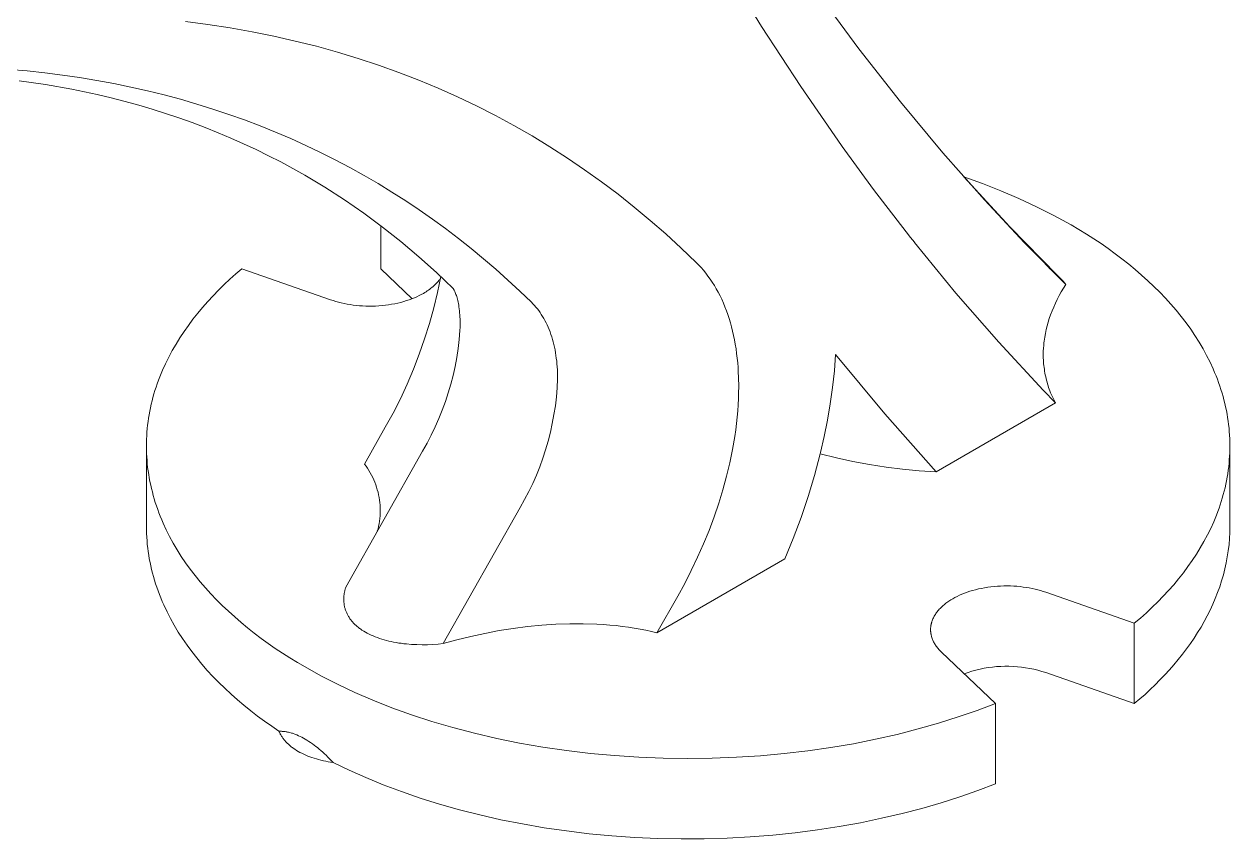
# Model space of a CAD drawing. Header units: millimetres. Extents: x -209 to 4251, y 50 to 3279.
# Drawn here: x 3830.9 to 3946, y 792.3 to 870.1 of the extents above; entities that cross this region are included whole.
import ezdxf

# ---------------------------------------------------------------- set-up
doc = ezdxf.new("R2010")
doc.units = ezdxf.units.MM
doc.layers.add('ZANO_R', color=7, linetype='Continuous', lineweight=0)

msp = doc.modelspace()

# ---------------------------------------------------------------- linework, layer by layer
at = {"layer": 'ZANO_R'}
for p, q in [((3897.7, 875.76), (3901.27, 869.9)), ((3910.56, 867.76), (3906.71, 873)), ((3848.41, 870.08), (3846.27, 870.35)), ((3850.53, 869.75), (3848.41, 870.08)), ((3852.62, 869.38), (3850.53, 869.75)), ((3854.69, 868.97), (3852.62, 869.38)), ((3901.27, 869.9), (3905.01, 864.15)), ((3856.74, 868.5), (3854.69, 868.97)), ((3858.77, 868), (3856.74, 868.5)), ((3860.77, 867.44), (3858.77, 868)), ((3862.75, 866.84), (3860.77, 867.44)), ((3914.53, 862.69), (3910.56, 867.76)), ((3829.47, 865.79), (3831.16, 865.64)), ((3864.7, 866.19), (3862.75, 866.84)), ((3866.63, 865.5), (3864.7, 866.19)), ((3832.91, 864.34), (3830.39, 864.7)), ((3831.16, 865.64), (3832.84, 865.46)), ((3832.84, 865.46), (3834.51, 865.25)), ((3834.51, 865.25), (3836.16, 865)), ((3836.16, 865), (3837.81, 864.73)), ((3837.81, 864.73), (3839.43, 864.43)), ((3868.53, 864.76), (3866.63, 865.5)), ((3870.4, 863.98), (3868.53, 864.76)), ((3835.4, 863.9), (3832.91, 864.34)), ((3837.84, 863.38), (3835.4, 863.9)), ((3839.43, 864.43), (3841.05, 864.1)), ((3841.05, 864.1), (3842.64, 863.74)), ((3842.64, 863.74), (3844.23, 863.35)), ((3872.25, 863.15), (3870.4, 863.98)), ((3905.01, 864.15), (3908.91, 858.5)), ((3839.17, 863.06), (3837.84, 863.38)), ((3840.49, 862.73), (3839.17, 863.06)), ((3841.8, 862.37), (3840.49, 862.73)), ((3843.09, 861.98), (3841.8, 862.37)), ((3844.23, 863.35), (3845.79, 862.93)), ((3845.79, 862.93), (3847.35, 862.48)), ((3847.35, 862.48), (3848.88, 862)), ((3874.06, 862.29), (3872.25, 863.15)), ((3918.59, 857.8), (3914.53, 862.69)), ((3844.37, 861.58), (3843.09, 861.98)), ((3845.64, 861.15), (3844.37, 861.58)), ((3848.88, 862), (3850.4, 861.49)), ((3850.4, 861.49), (3851.91, 860.96)), ((3875.85, 861.38), (3874.06, 862.29)), ((3877.62, 860.42), (3875.85, 861.38)), ((3846.9, 860.7), (3845.64, 861.15)), ((3848.14, 860.23), (3846.9, 860.7)), ((3849.38, 859.74), (3848.14, 860.23)), ((3851.91, 860.96), (3853.39, 860.39)), ((3853.39, 860.39), (3854.86, 859.8)), ((3879.35, 859.43), (3877.62, 860.42)), ((3850.6, 859.22), (3849.38, 859.74)), ((3851.81, 858.68), (3850.6, 859.22)), ((3854.86, 859.8), (3856.32, 859.18)), ((3856.32, 859.18), (3857.75, 858.53)), ((3881.05, 858.39), (3879.35, 859.43)), ((3853, 858.12), (3851.81, 858.68)), ((3854.18, 857.54), (3853, 858.12)), ((3857.75, 858.53), (3859.17, 857.85)), ((3859.17, 857.85), (3860.57, 857.15)), ((3882.73, 857.32), (3881.05, 858.39)), ((3908.91, 858.5), (3908.96, 858.43)), ((3908.96, 858.43), (3911.97, 854.32)), ((3918.59, 857.8), (3918.82, 857.53)), ((3855.36, 856.94), (3854.18, 857.54)), ((3856.51, 856.31), (3855.36, 856.94)), ((3860.57, 857.15), (3861.95, 856.42)), ((3884.37, 856.2), (3882.73, 857.32)), ((3922.54, 853.33), (3918.82, 857.53)), ((3857.66, 855.67), (3856.51, 856.31)), ((3859.57, 854.52), (3857.66, 855.67)), ((3861.95, 856.42), (3863.31, 855.66)), ((3863.31, 855.66), (3864.66, 854.87)), ((3885.99, 855.05), (3884.37, 856.2)), ((3922.35, 854.88), (3920.59, 855.51)), ((3920.59, 855.51), (3924.97, 850.73)), ((3861.45, 853.31), (3859.57, 854.52)), ((3864.66, 854.87), (3865.98, 854.06)), ((3887.57, 853.86), (3885.99, 855.05)), ((3911.97, 854.32), (3915.07, 850.28)), ((3924.1, 854.2), (3922.35, 854.88)), ((3863.29, 852.04), (3861.45, 853.31)), ((3865.98, 854.06), (3867.29, 853.23)), ((3867.29, 853.23), (3868.58, 852.37)), ((3889.12, 852.63), (3887.57, 853.86)), ((3926.37, 849.23), (3922.54, 853.33)), ((3925.82, 853.46), (3924.1, 854.2)), ((3927.52, 852.67), (3925.82, 853.46)), ((3865.09, 850.71), (3863.29, 852.04)), ((3868.58, 852.37), (3869.85, 851.48)), ((3890.64, 851.36), (3889.12, 852.63)), ((3929.19, 851.82), (3927.52, 852.67)), ((3864.93, 850.83), (3864.93, 846.72)), ((3869.85, 851.48), (3871.1, 850.57)), ((3892.13, 850.06), (3890.64, 851.36)), ((3930.83, 850.92), (3929.19, 851.82)), ((3931.56, 850.49), (3930.83, 850.92)), ((3866.84, 849.33), (3865.09, 850.71)), ((3871.1, 850.57), (3872.33, 849.64)), ((3893.59, 848.72), (3892.13, 850.06)), ((3915.07, 850.28), (3915.5, 849.73)), ((3915.5, 849.73), (3915.86, 849.28)), ((3924.97, 850.73), (3929.51, 846.11)), ((3932.28, 850.05), (3931.56, 850.49)), ((3932.98, 849.6), (3932.28, 850.05)), ((3868.55, 847.89), (3866.84, 849.33)), ((3872.33, 849.64), (3873.54, 848.68)), ((3873.54, 848.68), (3874.73, 847.7)), ((3895.02, 847.35), (3893.59, 848.72)), ((3915.86, 849.28), (3915.88, 849.25)), ((3915.88, 849.25), (3919.83, 844.42)), ((3930.31, 845.24), (3926.37, 849.23)), ((3933.68, 849.14), (3932.98, 849.6)), ((3934.36, 848.67), (3933.68, 849.14)), ((3935.03, 848.18), (3934.36, 848.67)), ((3870.22, 846.39), (3868.55, 847.89)), ((3874.73, 847.7), (3875.9, 846.69)), ((3895.26, 847.11), (3895.02, 847.35)), ((3935.68, 847.69), (3935.03, 848.18)), ((3936.32, 847.18), (3935.68, 847.69)), ((3851.07, 846.24), (3850.51, 845.73)), ((3851.65, 846.74), (3851.07, 846.24)), ((3860.11, 843.77), (3851.65, 846.74)), ((3867.91, 843.88), (3864.93, 846.72)), ((3871.83, 844.85), (3870.22, 846.39)), ((3875.9, 846.69), (3877.05, 845.66)), ((3895.49, 846.86), (3895.26, 847.11)), ((3895.72, 846.6), (3895.49, 846.86)), ((3895.94, 846.32), (3895.72, 846.6)), ((3896.15, 846.04), (3895.94, 846.32)), ((3928.73, 846.81), (3929.08, 846.51)), ((3929.08, 846.51), (3929.41, 846.2)), ((3936.95, 846.66), (3936.32, 847.18)), ((3937.56, 846.14), (3936.95, 846.66)), ((3849.95, 845.22), (3849.42, 844.69)), ((3850.51, 845.73), (3849.95, 845.22)), ((3869.91, 845.04), (3869.8, 844.95)), ((3870.01, 845.13), (3869.91, 845.04)), ((3870.11, 845.23), (3870.01, 845.13)), ((3870.2, 845.32), (3870.11, 845.23)), ((3870.29, 845.42), (3870.2, 845.32)), ((3870.38, 845.52), (3870.29, 845.42)), ((3870.33, 844.48), (3870.64, 845.99)), ((3870.46, 845.62), (3870.38, 845.52)), ((3870.5, 845.67), (3870.46, 845.62)), ((3870.54, 845.72), (3870.5, 845.67)), ((3870.58, 845.77), (3870.54, 845.72)), ((3870.61, 845.83), (3870.58, 845.77)), ((3877.05, 845.66), (3878.19, 844.61)), ((3896.36, 845.75), (3896.15, 846.04)), ((3896.56, 845.45), (3896.36, 845.75)), ((3896.76, 845.14), (3896.56, 845.45)), ((3896.94, 844.83), (3896.76, 845.14)), ((3929.51, 846.11), (3929.79, 845.83)), ((3929.79, 845.83), (3930.05, 845.54)), ((3930.05, 845.54), (3930.31, 845.24)), ((3930.31, 845.24), (3930.09, 844.89)), ((3938.16, 845.6), (3937.56, 846.14)), ((3938.73, 845.05), (3938.16, 845.6)), ((3939.29, 844.49), (3938.73, 845.05)), ((3848.9, 844.15), (3848.39, 843.61)), ((3849.42, 844.69), (3848.9, 844.15)), ((3868.12, 843.96), (3867.87, 843.87)), ((3868.35, 844.06), (3868.12, 843.96)), ((3868.57, 844.17), (3868.35, 844.06)), ((3868.78, 844.28), (3868.57, 844.17)), ((3868.99, 844.39), (3868.78, 844.28)), ((3869.11, 844.47), (3868.99, 844.39)), ((3869.23, 844.54), (3869.11, 844.47)), ((3869.35, 844.62), (3869.23, 844.54)), ((3869.47, 844.7), (3869.35, 844.62)), ((3869.58, 844.78), (3869.47, 844.7)), ((3869.7, 844.87), (3869.58, 844.78)), ((3869.8, 844.95), (3869.7, 844.87)), ((3869.97, 842.99), (3870.33, 844.48)), ((3871.83, 844.84), (3871.83, 844.86)), ((3871.85, 844.82), (3871.83, 844.84)), ((3871.86, 844.8), (3871.85, 844.82)), ((3871.88, 844.77), (3871.86, 844.8)), ((3871.9, 844.73), (3871.88, 844.77)), ((3871.93, 844.68), (3871.9, 844.73)), ((3871.96, 844.62), (3871.93, 844.68)), ((3871.99, 844.55), (3871.96, 844.62)), ((3872.02, 844.48), (3871.99, 844.55)), ((3872.06, 844.39), (3872.02, 844.48)), ((3872.09, 844.29), (3872.06, 844.39)), ((3872.13, 844.19), (3872.09, 844.29)), ((3872.16, 844.08), (3872.13, 844.19)), ((3872.2, 843.96), (3872.16, 844.08)), ((3872.23, 843.84), (3872.2, 843.96)), ((3878.19, 844.61), (3879.3, 843.54)), ((3897.12, 844.5), (3896.94, 844.83)), ((3897.3, 844.16), (3897.12, 844.5)), ((3897.46, 843.82), (3897.3, 844.16)), ((3919.83, 844.42), (3923.92, 839.71)), ((3929.69, 844.17), (3929.5, 843.81)), ((3929.88, 844.54), (3929.69, 844.17)), ((3930.09, 844.89), (3929.88, 844.54)), ((3939.83, 843.93), (3939.29, 844.49)), ((3940.35, 843.35), (3939.83, 843.93)), ((3847.9, 843.05), (3847.43, 842.48)), ((3848.39, 843.61), (3847.9, 843.05)), ((3860.35, 843.69), (3860.11, 843.77)), ((3860.61, 843.62), (3860.35, 843.69)), ((3860.87, 843.54), (3860.61, 843.62)), ((3861.13, 843.48), (3860.87, 843.54)), ((3861.41, 843.42), (3861.13, 843.48)), ((3861.69, 843.36), (3861.41, 843.42)), ((3861.98, 843.31), (3861.69, 843.36)), ((3862.27, 843.27), (3861.98, 843.31)), ((3862.57, 843.24), (3862.27, 843.27)), ((3862.87, 843.21), (3862.57, 843.24)), ((3863.18, 843.19), (3862.87, 843.21)), ((3863.49, 843.17), (3863.18, 843.19)), ((3863.8, 843.17), (3863.49, 843.17)), ((3864.11, 843.17), (3863.8, 843.17)), ((3864.42, 843.18), (3864.11, 843.17)), ((3864.73, 843.2), (3864.42, 843.18)), ((3865.04, 843.22), (3864.73, 843.2)), ((3865.35, 843.26), (3865.04, 843.22)), ((3865.65, 843.3), (3865.35, 843.26)), ((3865.95, 843.34), (3865.65, 843.3)), ((3866.25, 843.4), (3865.95, 843.34)), ((3866.54, 843.46), (3866.25, 843.4)), ((3866.82, 843.53), (3866.54, 843.46)), ((3867.1, 843.61), (3866.82, 843.53)), ((3867.36, 843.69), (3867.1, 843.61)), ((3867.62, 843.77), (3867.36, 843.69)), ((3867.87, 843.87), (3867.62, 843.77)), ((3869.56, 841.5), (3869.97, 842.99)), ((3872.26, 843.7), (3872.23, 843.84)), ((3872.29, 843.56), (3872.26, 843.7)), ((3872.32, 843.41), (3872.29, 843.56)), ((3872.35, 843.25), (3872.32, 843.41)), ((3872.37, 843.09), (3872.35, 843.25)), ((3872.4, 842.91), (3872.37, 843.09)), ((3872.42, 842.73), (3872.4, 842.91)), ((3879.3, 843.54), (3879.44, 843.39)), ((3879.44, 843.39), (3879.59, 843.24)), ((3879.59, 843.24), (3879.73, 843.08)), ((3879.73, 843.08), (3879.86, 842.91)), ((3879.86, 842.91), (3879.99, 842.74)), ((3879.99, 842.74), (3880.12, 842.56)), ((3897.62, 843.46), (3897.46, 843.82)), ((3897.77, 843.1), (3897.62, 843.46)), ((3897.91, 842.73), (3897.77, 843.1)), ((3898.04, 842.36), (3897.91, 842.73)), ((3929.16, 843.08), (3929, 842.71)), ((3929.32, 843.45), (3929.16, 843.08)), ((3929.5, 843.81), (3929.32, 843.45)), ((3940.85, 842.77), (3940.35, 843.35)), ((3941.34, 842.17), (3940.85, 842.77)), ((3846.98, 841.91), (3846.54, 841.33)), ((3847.43, 842.48), (3846.98, 841.91)), ((3872.44, 842.54), (3872.42, 842.73)), ((3872.45, 842.34), (3872.44, 842.54)), ((3872.47, 842.14), (3872.45, 842.34)), ((3872.48, 841.93), (3872.47, 842.14)), ((3872.48, 841.71), (3872.48, 841.93)), ((3872.48, 841.48), (3872.48, 841.71)), ((3880.12, 842.56), (3880.24, 842.37)), ((3880.24, 842.37), (3880.36, 842.18)), ((3880.36, 842.18), (3880.48, 841.99)), ((3880.48, 841.99), (3880.59, 841.79)), ((3880.59, 841.79), (3880.7, 841.58)), ((3880.7, 841.58), (3880.8, 841.37)), ((3898.17, 841.97), (3898.04, 842.36)), ((3898.29, 841.58), (3898.17, 841.97)), ((3928.63, 841.63), (3928.53, 841.27)), ((3928.74, 841.98), (3928.63, 841.63)), ((3928.86, 842.33), (3928.74, 841.98)), ((3929, 842.71), (3928.86, 842.33)), ((3941.8, 841.57), (3941.34, 842.17)), ((3846.13, 840.74), (3845.73, 840.14)), ((3846.54, 841.33), (3846.13, 840.74)), ((3869.1, 840.03), (3869.56, 841.5)), ((3872.39, 839.98), (3872.47, 840.84)), ((3872.47, 840.84), (3872.48, 841.16)), ((3872.48, 841.16), (3872.48, 841.48)), ((3880.8, 841.37), (3880.89, 841.15)), ((3880.89, 841.15), (3880.99, 840.93)), ((3880.99, 840.93), (3881.07, 840.7)), ((3881.07, 840.7), (3881.16, 840.47)), ((3881.16, 840.47), (3881.23, 840.23)), ((3898.4, 841.18), (3898.29, 841.58)), ((3898.5, 840.77), (3898.4, 841.18)), ((3898.6, 840.36), (3898.5, 840.77)), ((3928.37, 840.56), (3928.3, 840.19)), ((3928.44, 840.92), (3928.37, 840.56)), ((3928.53, 841.27), (3928.44, 840.92)), ((3942.24, 840.96), (3941.8, 841.57)), ((3942.65, 840.35), (3942.24, 840.96)), ((3845.36, 839.53), (3845, 838.92)), ((3845.73, 840.14), (3845.36, 839.53)), ((3868.59, 838.58), (3869.1, 840.03)), ((3872.29, 839.11), (3872.39, 839.98)), ((3881.23, 840.23), (3881.31, 839.99)), ((3881.31, 839.99), (3881.37, 839.75)), ((3881.37, 839.75), (3881.44, 839.5)), ((3881.44, 839.5), (3881.49, 839.24)), ((3898.68, 839.94), (3898.6, 840.36)), ((3898.76, 839.52), (3898.68, 839.94)), ((3898.83, 839.09), (3898.76, 839.52)), ((3923.92, 839.71), (3928.16, 835.13)), ((3928.21, 839.46), (3928.18, 839.1)), ((3928.23, 839.65), (3928.21, 839.46)), ((3928.25, 839.83), (3928.23, 839.65)), ((3928.3, 840.19), (3928.25, 839.83)), ((3943.05, 839.72), (3942.65, 840.35)), ((3943.42, 839.09), (3943.05, 839.72)), ((3844.67, 838.3), (3844.36, 837.67)), ((3845, 838.92), (3844.67, 838.3)), ((3868.03, 837.14), (3868.59, 838.58)), ((3872, 837.4), (3872.16, 838.25)), ((3872.16, 838.25), (3872.29, 839.11)), ((3881.49, 839.24), (3881.55, 838.99)), ((3881.55, 838.99), (3881.59, 838.72)), ((3881.59, 838.72), (3881.64, 838.46)), ((3881.64, 838.46), (3881.67, 838.19)), ((3881.67, 838.19), (3881.71, 837.92)), ((3898.89, 838.65), (3898.83, 839.09)), ((3898.94, 838.21), (3898.89, 838.65)), ((3898.99, 837.76), (3898.94, 838.21)), ((3908.33, 838.56), (3908.22, 836.98)), ((3913.04, 832.87), (3908.33, 838.56)), ((3928.18, 839.1), (3928.17, 838.92)), ((3928.17, 838.92), (3928.17, 838.74)), ((3928.17, 838.74), (3928.17, 838.56)), ((3928.17, 838.56), (3928.17, 838.39)), ((3928.17, 838.39), (3928.17, 838.21)), ((3928.17, 838.21), (3928.18, 838.03)), ((3943.76, 838.46), (3943.42, 839.09)), ((3944.09, 837.81), (3943.76, 838.46)), ((3844.07, 837.04), (3843.81, 836.4)), ((3844.36, 837.67), (3844.07, 837.04)), ((3867.43, 835.72), (3868.03, 837.14)), ((3871.81, 836.55), (3872, 837.4)), ((3881.71, 837.92), (3881.73, 837.64)), ((3881.73, 837.64), (3881.76, 837.37)), ((3881.76, 837.37), (3881.77, 837.09)), ((3881.77, 837.09), (3881.79, 836.8)), ((3899.02, 837.31), (3898.99, 837.76)), ((3899.05, 836.85), (3899.02, 837.31)), ((3908.22, 836.98), (3908.05, 835.4)), ((3928.18, 838.03), (3928.19, 837.85)), ((3928.19, 837.85), (3928.2, 837.67)), ((3928.2, 837.67), (3928.22, 837.49)), ((3928.22, 837.49), (3928.24, 837.31)), ((3928.24, 837.31), (3928.27, 837.13)), ((3928.27, 837.13), (3928.29, 836.95)), ((3944.39, 837.17), (3944.09, 837.81)), ((3944.53, 836.84), (3944.39, 837.17)), ((3843.69, 836.08), (3843.57, 835.75)), ((3843.81, 836.4), (3843.69, 836.08)), ((3871.59, 835.71), (3871.81, 836.55)), ((3881.8, 836.23), (3881.75, 835.37)), ((3881.79, 836.8), (3881.8, 836.23)), ((3899.07, 836.39), (3899.05, 836.85)), ((3899.09, 835.46), (3899.07, 836.39)), ((3928.29, 836.95), (3928.33, 836.77)), ((3928.33, 836.77), (3928.36, 836.6)), ((3928.36, 836.6), (3928.4, 836.42)), ((3928.4, 836.42), (3928.44, 836.25)), ((3928.44, 836.25), (3928.48, 836.08)), ((3928.48, 836.08), (3928.53, 835.9)), ((3928.53, 835.9), (3928.58, 835.73)), ((3944.66, 836.51), (3944.53, 836.84)), ((3944.79, 836.19), (3944.66, 836.51)), ((3944.91, 835.86), (3944.79, 836.19)), ((3945.02, 835.53), (3944.91, 835.86)), ((3843.25, 834.78), (3843.16, 834.45)), ((3843.35, 835.1), (3843.25, 834.78)), ((3843.46, 835.43), (3843.35, 835.1)), ((3843.57, 835.75), (3843.46, 835.43)), ((3866.78, 834.32), (3867.43, 835.72)), ((3871.08, 834.05), (3871.35, 834.87)), ((3871.35, 834.87), (3871.59, 835.71)), ((3881.75, 835.37), (3881.68, 834.51)), ((3899.06, 834.33), (3899.08, 834.9)), ((3899.08, 834.9), (3899.09, 835.46)), ((3908.05, 835.4), (3907.83, 833.83)), ((3928.16, 835.13), (3929.32, 833.92)), ((3928.58, 835.73), (3928.63, 835.56)), ((3928.63, 835.56), (3928.68, 835.39)), ((3928.68, 835.39), (3928.74, 835.22)), ((3928.74, 835.22), (3928.8, 835.06)), ((3928.8, 835.06), (3928.87, 834.89)), ((3928.87, 834.89), (3929.01, 834.56)), ((3945.13, 835.2), (3945.02, 835.53)), ((3945.24, 834.86), (3945.13, 835.2)), ((3945.33, 834.53), (3945.24, 834.86)), ((3843, 833.79), (3842.92, 833.46)), ((3843.08, 834.12), (3843, 833.79)), ((3843.16, 834.45), (3843.08, 834.12)), ((3866.08, 832.95), (3866.78, 834.32)), ((3870.78, 833.23), (3871.08, 834.05)), ((3881.58, 833.65), (3881.45, 832.8)), ((3881.68, 834.51), (3881.58, 833.65)), ((3898.99, 833.15), (3899.03, 833.74)), ((3899.03, 833.74), (3899.06, 834.33)), ((3907.83, 833.83), (3907.57, 832.27)), ((3929.32, 833.92), (3917.93, 827.34)), ((3929.01, 834.56), (3929.16, 834.24)), ((3929.16, 834.24), (3929.32, 833.92)), ((3945.42, 834.2), (3945.33, 834.53)), ((3945.5, 833.86), (3945.42, 834.2)), ((3945.58, 833.53), (3945.5, 833.86)), ((3945.65, 833.19), (3945.58, 833.53)), ((3842.74, 832.46), (3842.69, 832.13)), ((3842.79, 832.79), (3842.74, 832.46)), ((3842.85, 833.13), (3842.79, 832.79)), ((3842.92, 833.46), (3842.85, 833.13)), ((3865.34, 831.6), (3866.08, 832.95)), ((3870.11, 831.63), (3870.46, 832.42)), ((3870.46, 832.42), (3870.78, 833.23)), ((3881.45, 832.8), (3881.29, 831.95)), ((3898.88, 831.95), (3898.94, 832.56)), ((3898.94, 832.56), (3898.99, 833.15)), ((3917.93, 827.34), (3913.04, 832.87)), ((3945.71, 832.86), (3945.65, 833.19)), ((3945.77, 832.52), (3945.71, 832.86)), ((3945.82, 832.19), (3945.77, 832.52)), ((3842.61, 831.46), (3842.58, 831.12)), ((3842.65, 831.79), (3842.61, 831.46)), ((3842.69, 832.13), (3842.65, 831.79)), ((3863.35, 828.08), (3865.34, 831.6)), ((3869.73, 830.84), (3870.11, 831.63)), ((3881.29, 831.95), (3881.11, 831.11)), ((3898.71, 830.72), (3898.8, 831.34)), ((3898.8, 831.34), (3898.88, 831.95)), ((3907.57, 832.27), (3907.26, 830.72)), ((3945.86, 831.85), (3945.82, 832.19)), ((3945.9, 831.51), (3945.86, 831.85)), ((3945.93, 831.18), (3945.9, 831.51)), ((3842.54, 830.11), (3842.53, 829.78)), ((3842.56, 830.79), (3842.54, 830.45)), ((3842.54, 830.45), (3842.54, 830.11)), ((3842.58, 831.12), (3842.56, 830.79)), ((3868.91, 829.31), (3869.33, 830.07)), ((3869.33, 830.07), (3869.73, 830.84)), ((3880.89, 830.28), (3880.65, 829.45)), ((3881.11, 831.11), (3880.89, 830.28)), ((3898.5, 829.47), (3898.71, 830.72)), ((3907.26, 830.72), (3906.9, 829.18)), ((3945.95, 830.84), (3945.93, 831.18)), ((3945.97, 830.5), (3945.95, 830.84)), ((3945.98, 830.16), (3945.97, 830.5)), ((3945.98, 829.83), (3945.98, 830.16)), ((3842.53, 829.78), (3842.54, 829.44)), ((3842.53, 822.12), (3842.53, 829.78)), ((3842.54, 829.44), (3842.55, 829.1)), ((3842.55, 829.1), (3842.56, 828.77)), ((3861.57, 816.3), (3868.91, 829.31)), ((3880.65, 829.45), (3880.38, 828.63)), ((3898.24, 828.2), (3898.5, 829.47)), ((3906.87, 829.05), (3906.33, 827)), ((3906.9, 829.18), (3906.87, 829.05)), ((3908.42, 828.66), (3906.87, 829.05)), ((3945.96, 828.82), (3945.97, 829.15)), ((3945.97, 829.15), (3945.98, 829.49)), ((3945.98, 829.49), (3945.98, 829.83)), ((3945.98, 829.8), (3945.98, 822.12)), ((3842.56, 828.77), (3842.59, 828.43)), ((3842.59, 828.43), (3842.62, 828.09)), ((3842.62, 828.09), (3842.65, 827.75)), ((3863.5, 827.88), (3863.35, 828.08)), ((3863.64, 827.67), (3863.5, 827.88)), ((3880.09, 827.82), (3879.77, 827.02)), ((3880.38, 828.63), (3880.09, 827.82)), ((3897.93, 826.92), (3898.24, 828.2)), ((3909.99, 828.32), (3908.42, 828.66)), ((3911.56, 828.03), (3909.99, 828.32)), ((3913.15, 827.78), (3911.56, 828.03)), ((3914.74, 827.59), (3913.15, 827.78)), ((3945.83, 827.48), (3945.87, 827.81)), ((3945.87, 827.81), (3945.9, 828.15)), ((3945.9, 828.15), (3945.93, 828.48)), ((3945.93, 828.48), (3945.96, 828.82)), ((3842.65, 827.75), (3842.7, 827.42)), ((3842.7, 827.42), (3842.75, 827.08)), ((3842.75, 827.08), (3842.8, 826.75)), ((3842.8, 826.75), (3842.87, 826.41)), ((3863.78, 827.46), (3863.64, 827.67)), ((3863.91, 827.25), (3863.78, 827.46)), ((3864.03, 827.02), (3863.91, 827.25)), ((3864.14, 826.8), (3864.03, 827.02)), ((3864.24, 826.57), (3864.14, 826.8)), ((3879.77, 827.02), (3879.42, 826.23)), ((3897.58, 825.62), (3897.93, 826.92)), ((3906.33, 827), (3905.71, 824.97)), ((3916.33, 827.44), (3914.74, 827.59)), ((3917.93, 827.34), (3916.33, 827.44)), ((3945.66, 826.48), (3945.72, 826.81)), ((3945.72, 826.81), (3945.78, 827.14)), ((3945.78, 827.14), (3945.83, 827.48)), ((3842.87, 826.41), (3842.94, 826.07)), ((3842.94, 826.07), (3843.01, 825.74)), ((3843.01, 825.74), (3843.1, 825.41)), ((3864.34, 826.34), (3864.24, 826.57)), ((3864.43, 826.1), (3864.34, 826.34)), ((3864.51, 825.86), (3864.43, 826.1)), ((3864.58, 825.62), (3864.51, 825.86)), ((3864.65, 825.38), (3864.58, 825.62)), ((3879.42, 826.23), (3879.04, 825.45)), ((3897.18, 824.33), (3897.58, 825.62)), ((3945.35, 825.16), (3945.44, 825.49)), ((3945.44, 825.49), (3945.52, 825.82)), ((3945.52, 825.82), (3945.59, 826.15)), ((3945.59, 826.15), (3945.66, 826.48)), ((3843.1, 825.41), (3843.19, 825.07)), ((3843.19, 825.07), (3843.28, 824.74)), ((3843.28, 824.74), (3843.38, 824.41)), ((3843.38, 824.41), (3843.49, 824.08)), ((3864.7, 825.13), (3864.65, 825.38)), ((3864.75, 824.89), (3864.7, 825.13)), ((3864.79, 824.64), (3864.75, 824.89)), ((3864.82, 824.39), (3864.79, 824.64)), ((3864.84, 824.14), (3864.82, 824.39)), ((3878.64, 824.69), (3878.22, 823.94)), ((3879.04, 825.45), (3878.64, 824.69)), ((3896.73, 823.03), (3897.18, 824.33)), ((3905.71, 824.97), (3905.04, 822.96)), ((3945.06, 824.18), (3945.16, 824.5)), ((3945.16, 824.5), (3945.26, 824.83)), ((3945.26, 824.83), (3945.35, 825.16)), ((3843.49, 824.08), (3843.61, 823.75)), ((3843.61, 823.75), (3843.73, 823.42)), ((3843.73, 823.42), (3843.86, 823.09)), ((3864.85, 823.89), (3864.84, 824.14)), ((3864.84, 823.13), (3864.85, 823.38)), ((3864.86, 823.64), (3864.85, 823.89)), ((3864.85, 823.38), (3864.86, 823.64)), ((3878.22, 823.94), (3870.88, 810.93)), ((3944.44, 822.57), (3944.71, 823.21)), ((3944.71, 823.21), (3944.83, 823.53)), ((3944.83, 823.53), (3944.95, 823.85)), ((3944.95, 823.85), (3945.06, 824.18)), ((3842.54, 821.78), (3842.53, 822.12)), ((3843.86, 823.09), (3843.99, 822.76)), ((3843.99, 822.76), (3844.13, 822.44)), ((3844.13, 822.44), (3844.43, 821.79)), ((3864.65, 821.89), (3864.7, 822.14)), ((3864.7, 822.14), (3864.75, 822.38)), ((3864.75, 822.38), (3864.79, 822.63)), ((3864.79, 822.63), (3864.82, 822.88)), ((3864.82, 822.88), (3864.84, 823.13)), ((3896.25, 821.73), (3896.73, 823.03)), ((3905.04, 822.96), (3904.29, 820.97)), ((3944.16, 821.93), (3944.44, 822.57)), ((3945.98, 822.12), (3945.97, 821.54)), ((3842.55, 821.43), (3842.54, 821.78)), ((3842.56, 821.09), (3842.55, 821.43)), ((3842.59, 820.74), (3842.56, 821.09)), ((3844.43, 821.79), (3844.75, 821.15)), ((3844.75, 821.15), (3845.1, 820.51)), ((3864.58, 821.65), (3864.65, 821.89)), ((3895.72, 820.45), (3896.25, 821.73)), ((3904.29, 820.97), (3903.49, 819.01)), ((3943.51, 820.69), (3943.85, 821.31)), ((3943.85, 821.31), (3944.16, 821.93)), ((3945.94, 820.96), (3945.9, 820.38)), ((3945.97, 821.54), (3945.94, 820.96)), ((3842.62, 820.4), (3842.59, 820.74)), ((3842.66, 820.05), (3842.62, 820.4)), ((3842.7, 819.71), (3842.66, 820.05)), ((3842.75, 819.37), (3842.7, 819.71)), ((3845.1, 820.51), (3845.47, 819.88)), ((3845.47, 819.88), (3845.86, 819.26)), ((3895.16, 819.17), (3895.72, 820.45)), ((3942.79, 819.47), (3943.16, 820.07)), ((3943.16, 820.07), (3943.51, 820.69)), ((3945.83, 819.8), (3945.74, 819.22)), ((3945.9, 820.38), (3945.83, 819.8)), ((3842.81, 819.02), (3842.75, 819.37)), ((3842.88, 818.68), (3842.81, 819.02)), ((3842.95, 818.34), (3842.88, 818.68)), ((3845.86, 819.26), (3846.28, 818.64)), ((3846.28, 818.64), (3846.72, 818.03)), ((3903.49, 819.01), (3891.28, 811.96)), ((3894.56, 817.92), (3895.16, 819.17)), ((3941.98, 818.28), (3942.39, 818.87)), ((3942.39, 818.87), (3942.79, 819.47)), ((3945.63, 818.64), (3945.5, 818.07)), ((3945.74, 819.22), (3945.63, 818.64)), ((3843.03, 818), (3842.95, 818.34)), ((3843.11, 817.66), (3843.03, 818)), ((3843.21, 817.32), (3843.11, 817.66)), ((3846.72, 818.03), (3847.18, 817.43)), ((3847.18, 817.43), (3847.66, 816.84)), ((3893.93, 816.68), (3894.56, 817.92)), ((3941.09, 817.12), (3941.54, 817.69)), ((3941.54, 817.69), (3941.98, 818.28)), ((3945.36, 817.49), (3945.19, 816.92)), ((3945.5, 818.07), (3945.36, 817.49)), ((3843.31, 816.98), (3843.21, 817.32)), ((3843.41, 816.64), (3843.31, 816.98)), ((3843.53, 816.3), (3843.41, 816.64)), ((3843.64, 815.96), (3843.53, 816.3)), ((3847.66, 816.84), (3848.16, 816.25)), ((3848.16, 816.25), (3848.68, 815.68)), ((3861.54, 816.23), (3861.57, 816.3)), ((3893.27, 815.47), (3893.93, 816.68)), ((3922.27, 816.2), (3922.56, 816.26)), ((3922.56, 816.26), (3922.86, 816.31)), ((3922.86, 816.31), (3923.17, 816.35)), ((3923.17, 816.35), (3923.47, 816.38)), ((3923.47, 816.38), (3923.78, 816.41)), ((3923.78, 816.41), (3924.09, 816.42)), ((3924.09, 816.42), (3924.41, 816.43)), ((3924.41, 816.43), (3924.72, 816.44)), ((3924.72, 816.44), (3925.03, 816.43)), ((3925.03, 816.43), (3925.34, 816.42)), ((3925.34, 816.42), (3925.64, 816.4)), ((3925.64, 816.4), (3925.95, 816.37)), ((3925.95, 816.37), (3926.24, 816.33)), ((3926.24, 816.33), (3926.54, 816.29)), ((3926.54, 816.29), (3926.83, 816.24)), ((3940.13, 816), (3940.62, 816.55)), ((3940.62, 816.55), (3941.09, 817.12)), ((3945.01, 816.36), (3944.81, 815.79)), ((3945.19, 816.92), (3945.01, 816.36)), ((3843.77, 815.63), (3843.64, 815.96)), ((3843.9, 815.3), (3843.77, 815.63)), ((3844.04, 814.96), (3843.9, 815.3)), ((3848.68, 815.68), (3849.23, 815.11)), ((3849.23, 815.11), (3849.78, 814.55)), ((3861.37, 815.14), (3861.38, 815.22)), ((3861.38, 815.07), (3861.37, 815.14)), ((3861.38, 815.36), (3861.39, 815.43)), ((3861.38, 815.29), (3861.38, 815.36)), ((3861.38, 815.22), (3861.38, 815.29)), ((3861.39, 815.51), (3861.4, 815.58)), ((3861.39, 815.43), (3861.39, 815.51)), ((3861.4, 815.58), (3861.41, 815.65)), ((3861.41, 815.65), (3861.42, 815.73)), ((3861.42, 815.73), (3861.44, 815.8)), ((3861.44, 815.8), (3861.45, 815.87)), ((3861.45, 815.87), (3861.47, 815.94)), ((3861.47, 815.94), (3861.48, 816.02)), ((3861.48, 816.02), (3861.5, 816.09)), ((3861.5, 816.09), (3861.52, 816.16)), ((3861.52, 816.16), (3861.54, 816.23)), ((3891.28, 811.96), (3893.27, 815.47)), ((3919.33, 815.1), (3919.53, 815.21)), ((3919.53, 815.21), (3919.73, 815.33)), ((3919.73, 815.33), (3919.94, 815.43)), ((3919.94, 815.43), (3920.17, 815.54)), ((3920.17, 815.54), (3920.4, 815.64)), ((3920.4, 815.64), (3920.64, 815.74)), ((3920.64, 815.74), (3920.89, 815.83)), ((3920.89, 815.83), (3921.15, 815.92)), ((3921.15, 815.92), (3921.42, 816)), ((3921.42, 816), (3921.7, 816.07)), ((3921.7, 816.07), (3921.98, 816.14)), ((3921.98, 816.14), (3922.27, 816.2)), ((3926.83, 816.24), (3927.11, 816.19)), ((3927.11, 816.19), (3927.38, 816.13)), ((3927.38, 816.13), (3927.65, 816.06)), ((3927.65, 816.06), (3927.91, 815.99)), ((3927.91, 815.99), (3928.16, 815.91)), ((3928.16, 815.91), (3928.41, 815.83)), ((3928.41, 815.83), (3936.86, 812.87)), ((3939.1, 814.92), (3939.62, 815.45)), ((3939.62, 815.45), (3940.13, 816)), ((3944.59, 815.24), (3944.35, 814.68)), ((3944.81, 815.79), (3944.59, 815.24)), ((3844.19, 814.63), (3844.04, 814.96)), ((3844.5, 813.97), (3844.19, 814.63)), ((3844.83, 813.32), (3844.5, 813.97)), ((3849.78, 814.55), (3850.36, 814.01)), ((3850.36, 814.01), (3850.96, 813.47)), ((3861.38, 815), (3861.38, 815.07)), ((3861.38, 814.92), (3861.38, 815)), ((3861.39, 814.85), (3861.38, 814.92)), ((3861.4, 814.78), (3861.39, 814.85)), ((3861.41, 814.7), (3861.4, 814.78)), ((3861.42, 814.63), (3861.41, 814.7)), ((3861.43, 814.56), (3861.42, 814.63)), ((3861.44, 814.49), (3861.43, 814.56)), ((3861.46, 814.41), (3861.44, 814.49)), ((3861.48, 814.34), (3861.46, 814.41)), ((3861.5, 814.27), (3861.48, 814.34)), ((3861.52, 814.2), (3861.5, 814.27)), ((3861.54, 814.13), (3861.52, 814.2)), ((3861.57, 814.06), (3861.54, 814.13)), ((3861.6, 813.99), (3861.57, 814.06)), ((3861.63, 813.92), (3861.6, 813.99)), ((3917.98, 813.88), (3918.04, 813.96)), ((3918.04, 813.96), (3918.1, 814.04)), ((3918.1, 814.04), (3918.17, 814.12)), ((3918.17, 814.12), (3918.24, 814.2)), ((3918.24, 814.2), (3918.31, 814.27)), ((3918.31, 814.27), (3918.38, 814.35)), ((3918.38, 814.35), (3918.46, 814.42)), ((3918.46, 814.42), (3918.54, 814.5)), ((3918.54, 814.5), (3918.62, 814.57)), ((3918.62, 814.57), (3918.7, 814.64)), ((3918.7, 814.64), (3918.79, 814.71)), ((3918.79, 814.71), (3918.87, 814.78)), ((3918.87, 814.78), (3918.96, 814.84)), ((3918.96, 814.84), (3919.05, 814.91)), ((3919.05, 814.91), (3919.14, 814.97)), ((3919.14, 814.97), (3919.24, 815.03)), ((3919.24, 815.03), (3919.33, 815.1)), ((3938.01, 813.87), (3938.56, 814.39)), ((3938.56, 814.39), (3939.1, 814.92)), ((3944.1, 814.13), (3943.82, 813.58)), ((3944.35, 814.68), (3944.1, 814.13)), ((3845.19, 812.67), (3844.83, 813.32)), ((3850.96, 813.47), (3851.57, 812.94)), ((3851.57, 812.94), (3852.19, 812.42)), ((3861.66, 813.85), (3861.63, 813.92)), ((3861.69, 813.78), (3861.66, 813.85)), ((3861.72, 813.71), (3861.69, 813.78)), ((3861.76, 813.64), (3861.72, 813.71)), ((3861.8, 813.57), (3861.76, 813.64)), ((3861.84, 813.5), (3861.8, 813.57)), ((3861.88, 813.44), (3861.84, 813.5)), ((3861.93, 813.37), (3861.88, 813.44)), ((3861.97, 813.3), (3861.93, 813.37)), ((3862.02, 813.24), (3861.97, 813.3)), ((3862.07, 813.17), (3862.02, 813.24)), ((3862.12, 813.11), (3862.07, 813.17)), ((3862.17, 813.04), (3862.12, 813.11)), ((3862.23, 812.98), (3862.17, 813.04)), ((3862.29, 812.92), (3862.23, 812.98)), ((3862.35, 812.85), (3862.29, 812.92)), ((3862.41, 812.79), (3862.35, 812.85)), ((3882.95, 812.82), (3881.62, 812.77)), ((3884.25, 812.82), (3882.95, 812.82)), ((3885.53, 812.78), (3884.25, 812.82)), ((3917.46, 812.76), (3917.47, 812.8)), ((3917.47, 812.8), (3917.48, 812.85)), ((3917.48, 812.85), (3917.49, 812.89)), ((3917.49, 812.89), (3917.5, 812.94)), ((3917.5, 812.94), (3917.52, 812.98)), ((3917.52, 812.98), (3917.53, 813.02)), ((3917.53, 813.02), (3917.56, 813.11)), ((3917.56, 813.11), (3917.59, 813.2)), ((3917.59, 813.2), (3917.63, 813.29)), ((3917.63, 813.29), (3917.67, 813.37)), ((3917.67, 813.37), (3917.71, 813.46)), ((3917.71, 813.46), (3917.76, 813.55)), ((3917.76, 813.55), (3917.81, 813.63)), ((3917.81, 813.63), (3917.86, 813.71)), ((3917.86, 813.71), (3917.92, 813.8)), ((3917.92, 813.8), (3917.98, 813.88)), ((3936.86, 812.87), (3937.44, 813.36)), ((3936.86, 805.19), (3936.86, 812.87)), ((3937.44, 813.36), (3938.01, 813.87)), ((3943.53, 813.04), (3943.23, 812.5)), ((3943.82, 813.58), (3943.53, 813.04)), ((3845.57, 812.03), (3845.19, 812.67)), ((3845.98, 811.4), (3845.57, 812.03)), ((3852.19, 812.42), (3852.83, 811.92)), ((3852.83, 811.92), (3853.49, 811.42)), ((3862.47, 812.73), (3862.41, 812.79)), ((3862.53, 812.67), (3862.47, 812.73)), ((3862.6, 812.61), (3862.53, 812.67)), ((3862.67, 812.55), (3862.6, 812.61)), ((3862.74, 812.5), (3862.67, 812.55)), ((3862.81, 812.44), (3862.74, 812.5)), ((3862.88, 812.38), (3862.81, 812.44)), ((3862.96, 812.33), (3862.88, 812.38)), ((3863.04, 812.27), (3862.96, 812.33)), ((3863.11, 812.22), (3863.04, 812.27)), ((3863.28, 812.11), (3863.11, 812.22)), ((3863.45, 812.01), (3863.28, 812.11)), ((3863.62, 811.92), (3863.45, 812.01)), ((3863.8, 811.82), (3863.62, 811.92)), ((3863.99, 811.73), (3863.8, 811.82)), ((3864.18, 811.65), (3863.99, 811.73)), ((3874.84, 811.9), (3873.5, 811.61)), ((3876.2, 812.16), (3874.84, 811.9)), ((3877.56, 812.37), (3876.2, 812.16)), ((3878.92, 812.55), (3877.56, 812.37)), ((3880.28, 812.68), (3878.92, 812.55)), ((3881.62, 812.77), (3880.28, 812.68)), ((3886.15, 812.74), (3885.53, 812.78)), ((3886.77, 812.69), (3886.15, 812.74)), ((3887.37, 812.64), (3886.77, 812.69)), ((3887.97, 812.57), (3887.37, 812.64)), ((3888.55, 812.49), (3887.97, 812.57)), ((3889.12, 812.4), (3888.55, 812.49)), ((3889.68, 812.31), (3889.12, 812.4)), ((3890.23, 812.2), (3889.68, 812.31)), ((3890.76, 812.08), (3890.23, 812.2)), ((3891.28, 811.96), (3890.76, 812.08)), ((3917.41, 812.44), (3917.42, 812.49)), ((3917.41, 812.4), (3917.41, 812.44)), ((3917.41, 812.35), (3917.41, 812.4)), ((3917.41, 812.31), (3917.41, 812.35)), ((3917.41, 812.26), (3917.41, 812.31)), ((3917.41, 812.22), (3917.41, 812.26)), ((3917.41, 812.17), (3917.41, 812.22)), ((3917.41, 812.13), (3917.41, 812.17)), ((3917.41, 812.08), (3917.41, 812.13)), ((3917.42, 812.04), (3917.41, 812.08)), ((3917.42, 812.53), (3917.43, 812.58)), ((3917.42, 812.49), (3917.42, 812.53)), ((3917.42, 811.99), (3917.42, 812.04)), ((3917.43, 811.95), (3917.42, 811.99)), ((3917.43, 812.58), (3917.44, 812.62)), ((3917.43, 811.9), (3917.43, 811.95)), ((3917.44, 811.86), (3917.43, 811.9)), ((3917.44, 812.67), (3917.45, 812.71)), ((3917.44, 812.62), (3917.44, 812.67)), ((3917.45, 811.81), (3917.44, 811.86)), ((3917.45, 812.71), (3917.46, 812.76)), ((3917.46, 811.77), (3917.45, 811.81)), ((3917.47, 811.73), (3917.46, 811.77)), ((3917.48, 811.68), (3917.47, 811.73)), ((3917.49, 811.64), (3917.48, 811.68)), ((3942.9, 811.97), (3942.56, 811.44)), ((3943.23, 812.5), (3942.9, 811.97)), ((3846.41, 810.78), (3845.98, 811.4)), ((3846.87, 810.16), (3846.41, 810.78)), ((3853.49, 811.42), (3854.16, 810.94)), ((3854.16, 810.94), (3854.84, 810.47)), ((3864.38, 811.56), (3864.18, 811.65)), ((3864.59, 811.49), (3864.38, 811.56)), ((3864.8, 811.41), (3864.59, 811.49)), ((3865.01, 811.34), (3864.8, 811.41)), ((3865.23, 811.28), (3865.01, 811.34)), ((3865.45, 811.22), (3865.23, 811.28)), ((3865.68, 811.16), (3865.45, 811.22)), ((3865.91, 811.11), (3865.68, 811.16)), ((3866.14, 811.06), (3865.91, 811.11)), ((3866.38, 811.02), (3866.14, 811.06)), ((3866.62, 810.98), (3866.38, 811.02)), ((3866.87, 810.95), (3866.62, 810.98)), ((3867.11, 810.91), (3866.87, 810.95)), ((3867.36, 810.89), (3867.11, 810.91)), ((3867.86, 810.85), (3867.36, 810.89)), ((3868.36, 810.83), (3867.86, 810.85)), ((3868.87, 810.82), (3868.36, 810.83)), ((3869.37, 810.82), (3868.87, 810.82)), ((3869.88, 810.85), (3869.37, 810.82)), ((3870.38, 810.88), (3869.88, 810.85)), ((3870.88, 810.93), (3870.38, 810.88)), ((3872.18, 811.29), (3870.88, 810.93)), ((3873.5, 811.61), (3872.18, 811.29)), ((3917.5, 811.59), (3917.49, 811.64)), ((3917.52, 811.51), (3917.5, 811.59)), ((3917.55, 811.42), (3917.52, 811.51)), ((3917.59, 811.33), (3917.55, 811.42)), ((3917.62, 811.25), (3917.59, 811.33)), ((3917.66, 811.17), (3917.62, 811.25)), ((3917.7, 811.08), (3917.66, 811.17)), ((3917.74, 811), (3917.7, 811.08)), ((3917.79, 810.92), (3917.74, 811)), ((3917.84, 810.84), (3917.79, 810.92)), ((3917.89, 810.76), (3917.84, 810.84)), ((3917.94, 810.68), (3917.89, 810.76)), ((3918, 810.6), (3917.94, 810.68)), ((3918.06, 810.52), (3918, 810.6)), ((3918.12, 810.45), (3918.06, 810.52)), ((3942.21, 810.92), (3941.84, 810.41)), ((3942.56, 811.44), (3942.21, 810.92)), ((3847.34, 809.55), (3846.87, 810.16)), ((3847.84, 808.95), (3847.34, 809.55)), ((3854.84, 810.47), (3855.53, 810)), ((3855.53, 810), (3856.24, 809.55)), ((3856.24, 809.55), (3856.96, 809.11)), ((3918.18, 810.37), (3918.12, 810.45)), ((3918.25, 810.3), (3918.18, 810.37)), ((3918.32, 810.23), (3918.25, 810.3)), ((3918.39, 810.16), (3918.32, 810.23)), ((3918.46, 810.09), (3918.39, 810.16)), ((3923.59, 805.2), (3918.46, 810.09)), ((3941.05, 809.4), (3940.64, 808.9)), ((3941.45, 809.9), (3941.05, 809.4)), ((3941.84, 810.41), (3941.45, 809.9)), ((3848.35, 808.36), (3847.84, 808.95)), ((3848.89, 807.78), (3848.35, 808.36)), ((3856.96, 809.11), (3857.68, 808.69)), ((3857.68, 808.69), (3859.18, 807.85)), ((3921.36, 808.29), (3920.98, 808.17)), ((3921.74, 808.4), (3921.36, 808.29)), ((3922.13, 808.49), (3921.74, 808.4)), ((3922.52, 808.56), (3922.13, 808.49)), ((3922.91, 808.63), (3922.52, 808.56)), ((3923.31, 808.68), (3922.91, 808.63)), ((3923.7, 808.72), (3923.31, 808.68)), ((3924.1, 808.75), (3923.7, 808.72)), ((3924.5, 808.76), (3924.1, 808.75)), ((3924.89, 808.76), (3924.5, 808.76)), ((3925.29, 808.74), (3924.89, 808.76)), ((3925.69, 808.71), (3925.29, 808.74)), ((3926.08, 808.67), (3925.69, 808.71)), ((3926.48, 808.62), (3926.08, 808.67)), ((3926.87, 808.55), (3926.48, 808.62)), ((3927.26, 808.47), (3926.87, 808.55)), ((3927.64, 808.38), (3927.26, 808.47)), ((3928.03, 808.27), (3927.64, 808.38)), ((3928.41, 808.15), (3928.03, 808.27)), ((3940.21, 808.41), (3939.77, 807.93)), ((3940.64, 808.9), (3940.21, 808.41)), ((3849.44, 807.21), (3848.89, 807.78)), ((3850.02, 806.65), (3849.44, 807.21)), ((3859.18, 807.85), (3860.77, 807.04)), ((3860.77, 807.04), (3862.42, 806.26)), ((3920.98, 808.17), (3920.6, 808.05)), ((3936.86, 805.19), (3928.41, 808.15)), ((3939.31, 807.45), (3938.85, 806.99)), ((3939.77, 807.93), (3939.31, 807.45)), ((3850.61, 806.1), (3850.02, 806.65)), ((3851.22, 805.56), (3850.61, 806.1)), ((3862.42, 806.26), (3864.16, 805.52)), ((3937.88, 806.07), (3937.38, 805.63)), ((3938.37, 806.53), (3937.88, 806.07)), ((3938.85, 806.99), (3938.37, 806.53)), ((3851.85, 805.03), (3851.22, 805.56)), ((3852.49, 804.51), (3851.85, 805.03)), ((3864.16, 805.52), (3865.97, 804.8)), ((3865.97, 804.8), (3867.85, 804.13)), ((3921.85, 804.54), (3923.59, 805.2)), ((3923.59, 805.2), (3923.59, 797.53)), ((3937.38, 805.63), (3936.86, 805.19)), ((3853.14, 804), (3852.49, 804.51)), ((3853.81, 803.51), (3853.14, 804)), ((3867.85, 804.13), (3869.79, 803.49)), ((3918.17, 803.32), (3920.04, 803.91)), ((3920.04, 803.91), (3921.85, 804.54)), ((3854.5, 803.02), (3853.81, 803.51)), ((3855.19, 802.55), (3854.5, 803.02)), ((3855.22, 802.48), (3855.19, 802.55)), ((3855.27, 802.55), (3855.19, 802.55)), ((3855.25, 802.41), (3855.22, 802.48)), ((3855.34, 802.55), (3855.27, 802.55)), ((3855.42, 802.55), (3855.34, 802.55)), ((3855.49, 802.54), (3855.42, 802.55)), ((3855.57, 802.54), (3855.49, 802.54)), ((3855.64, 802.53), (3855.57, 802.54)), ((3855.72, 802.52), (3855.64, 802.53)), ((3855.79, 802.51), (3855.72, 802.52)), ((3855.87, 802.5), (3855.79, 802.51)), ((3855.94, 802.49), (3855.87, 802.5)), ((3856.01, 802.47), (3855.94, 802.49)), ((3856.09, 802.45), (3856.01, 802.47)), ((3856.23, 802.42), (3856.09, 802.45)), ((3869.79, 803.49), (3871.8, 802.9)), ((3871.8, 802.9), (3873.87, 802.36)), ((3914.22, 802.25), (3916.23, 802.77)), ((3916.23, 802.77), (3918.17, 803.32)), ((3855.29, 802.35), (3855.25, 802.41)), ((3855.32, 802.28), (3855.29, 802.35)), ((3855.36, 802.21), (3855.32, 802.28)), ((3855.4, 802.14), (3855.36, 802.21)), ((3855.44, 802.08), (3855.4, 802.14)), ((3855.48, 802.01), (3855.44, 802.08)), ((3855.52, 801.95), (3855.48, 802.01)), ((3855.57, 801.88), (3855.52, 801.95)), ((3855.62, 801.82), (3855.57, 801.88)), ((3855.67, 801.76), (3855.62, 801.82)), ((3855.72, 801.69), (3855.67, 801.76)), ((3855.77, 801.63), (3855.72, 801.69)), ((3855.82, 801.57), (3855.77, 801.63)), ((3855.88, 801.51), (3855.82, 801.57)), ((3855.94, 801.45), (3855.88, 801.51)), ((3856, 801.39), (3855.94, 801.45)), ((3856.06, 801.33), (3856, 801.39)), ((3856.13, 801.27), (3856.06, 801.33)), ((3856.38, 802.38), (3856.23, 802.42)), ((3856.47, 802.35), (3856.38, 802.38)), ((3856.55, 802.32), (3856.47, 802.35)), ((3856.72, 802.26), (3856.55, 802.32)), ((3856.88, 802.2), (3856.72, 802.26)), ((3857.05, 802.12), (3856.88, 802.2)), ((3857.21, 802.05), (3857.05, 802.12)), ((3857.37, 801.97), (3857.21, 802.05)), ((3857.53, 801.88), (3857.37, 801.97)), ((3857.68, 801.8), (3857.53, 801.88)), ((3857.86, 801.69), (3857.68, 801.8)), ((3858.04, 801.58), (3857.86, 801.69)), ((3858.21, 801.47), (3858.04, 801.58)), ((3858.38, 801.35), (3858.21, 801.47)), ((3858.55, 801.23), (3858.38, 801.35)), ((3873.87, 802.36), (3875.99, 801.86)), ((3875.99, 801.86), (3878.17, 801.42)), ((3878.17, 801.42), (3880.38, 801.03)), ((3907.89, 800.99), (3910.05, 801.36)), ((3910.05, 801.36), (3912.16, 801.78)), ((3912.16, 801.78), (3914.22, 802.25)), ((3856.19, 801.21), (3856.13, 801.27)), ((3856.26, 801.15), (3856.19, 801.21)), ((3856.33, 801.1), (3856.26, 801.15)), ((3856.4, 801.04), (3856.33, 801.1)), ((3856.47, 800.99), (3856.4, 801.04)), ((3856.54, 800.93), (3856.47, 800.99)), ((3856.7, 800.83), (3856.54, 800.93)), ((3856.86, 800.72), (3856.7, 800.83)), ((3857.02, 800.62), (3856.86, 800.72)), ((3857.19, 800.53), (3857.02, 800.62)), ((3857.37, 800.44), (3857.19, 800.53)), ((3857.55, 800.35), (3857.37, 800.44)), ((3857.74, 800.26), (3857.55, 800.35)), ((3857.94, 800.18), (3857.74, 800.26)), ((3858.14, 800.11), (3857.94, 800.18)), ((3858.71, 801.1), (3858.55, 801.23)), ((3858.87, 800.98), (3858.71, 801.1)), ((3859.03, 800.84), (3858.87, 800.98)), ((3859.2, 800.7), (3859.03, 800.84)), ((3859.37, 800.55), (3859.2, 800.7)), ((3859.54, 800.4), (3859.37, 800.55)), ((3859.7, 800.25), (3859.54, 800.4)), ((3859.87, 800.08), (3859.7, 800.25)), ((3880.38, 801.03), (3882.63, 800.7)), ((3882.63, 800.7), (3884.92, 800.43)), ((3884.92, 800.43), (3887.22, 800.22)), ((3887.22, 800.22), (3889.55, 800.06)), ((3898.86, 800.06), (3901.16, 800.21)), ((3901.16, 800.21), (3903.44, 800.41)), ((3903.44, 800.41), (3905.68, 800.68)), ((3905.68, 800.68), (3907.89, 800.99)), ((3858.34, 800.04), (3858.14, 800.11)), ((3858.55, 799.97), (3858.34, 800.04)), ((3858.76, 799.9), (3858.55, 799.97)), ((3858.98, 799.84), (3858.76, 799.9)), ((3859.2, 799.79), (3858.98, 799.84)), ((3859.43, 799.73), (3859.2, 799.79)), ((3859.65, 799.69), (3859.43, 799.73)), ((3859.89, 799.64), (3859.65, 799.69)), ((3860.03, 799.91), (3859.87, 800.08)), ((3860.12, 799.6), (3859.89, 799.64)), ((3860.36, 799.57), (3860.03, 799.91)), ((3860.36, 799.57), (3860.12, 799.6)), ((3861.89, 798.83), (3860.36, 799.57)), ((3889.55, 800.06), (3891.88, 799.97)), ((3891.88, 799.97), (3894.21, 799.94)), ((3894.21, 799.94), (3896.54, 799.97)), ((3896.54, 799.97), (3898.86, 800.06)), ((3863.48, 798.12), (3861.89, 798.83)), ((3865.15, 797.44), (3863.48, 798.12)), ((3866.88, 796.79), (3865.15, 797.44)), ((3868.67, 796.17), (3866.88, 796.79)), ((3921.93, 796.89), (3920.2, 796.29)), ((3923.59, 797.53), (3921.93, 796.89)), ((3870.51, 795.59), (3868.67, 796.17)), ((3872.42, 795.05), (3870.51, 795.59)), ((3918.42, 795.72), (3916.58, 795.18)), ((3920.2, 796.29), (3918.42, 795.72)), ((3874.38, 794.55), (3872.42, 795.05)), ((3876.38, 794.1), (3874.38, 794.55)), ((3914.68, 794.69), (3912.73, 794.23)), ((3916.58, 795.18), (3914.68, 794.69)), ((3878.43, 793.69), (3876.38, 794.1)), ((3880.52, 793.33), (3878.43, 793.69)), ((3882.65, 793.02), (3880.52, 793.33)), ((3908.69, 793.45), (3906.61, 793.12)), ((3910.73, 793.81), (3908.69, 793.45)), ((3912.73, 794.23), (3910.73, 793.81)), ((3884.8, 792.76), (3882.65, 793.02)), ((3886.97, 792.56), (3884.8, 792.76)), ((3889.17, 792.4), (3886.97, 792.56)), ((3891.37, 792.31), (3889.17, 792.4)), ((3893.58, 792.26), (3891.37, 792.31)), ((3895.79, 792.27), (3893.58, 792.26)), ((3897.99, 792.34), (3895.79, 792.27)), ((3900.17, 792.46), (3897.99, 792.34)), ((3902.34, 792.63), (3900.17, 792.46)), ((3904.49, 792.85), (3902.34, 792.63)), ((3906.61, 793.12), (3904.49, 792.85))]:
    msp.add_line(p, q, dxfattribs=at)

doc.saveas('drawing.dxf')
